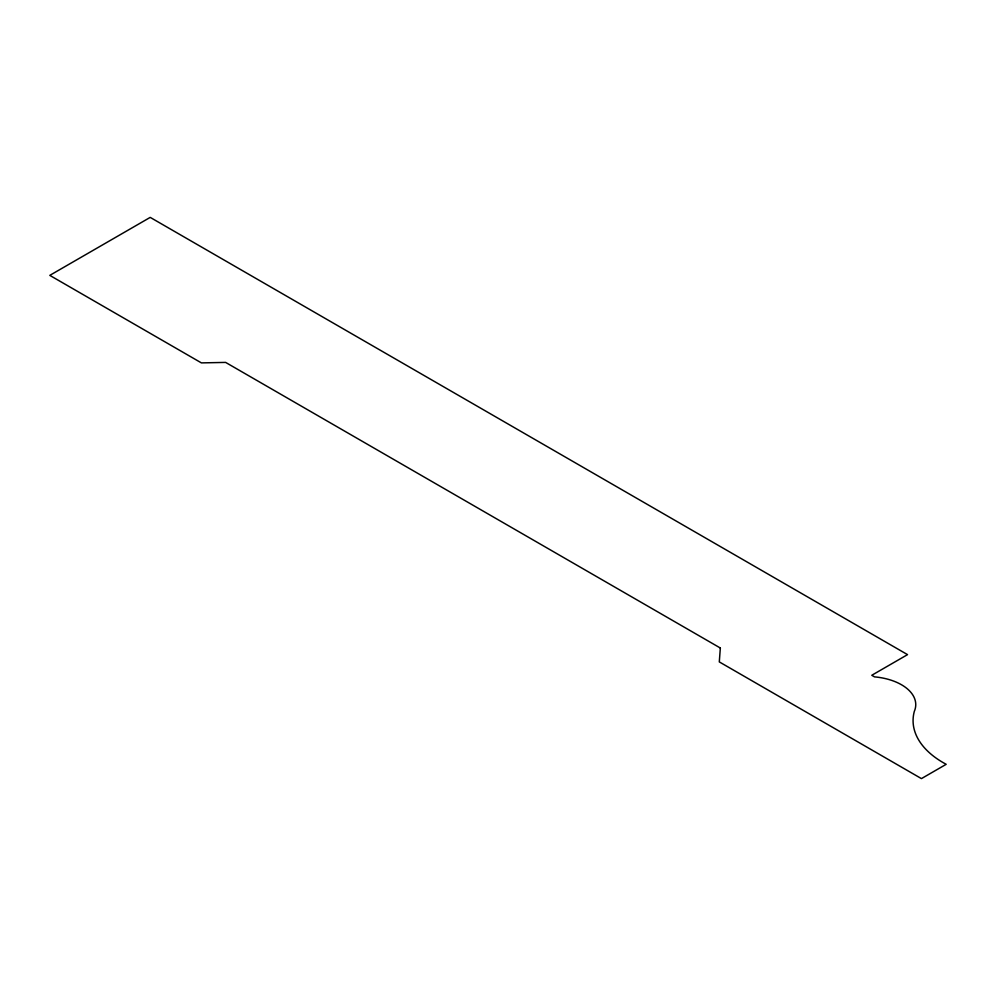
<?xml version="1.0" encoding="UTF-8"?>
<svg xmlns="http://www.w3.org/2000/svg" width="996" height="996" viewBox="0 0 996 996"><rect width="100%" height="100%" fill="white"/><g stroke="black" fill="none" stroke-linecap="round" stroke-linejoin="round"><path stroke-width="1.49" d="M720.332 648.023L719.299 661.904L921.437 778.611L946.2 764.306A102.986 59.461 0 0 1 914.34 711.331A48.617 28.075 0 0 0 874.525 676.869L871.774 675.276L907.543 654.633L150.209 217.389L49.8 275.369L201.404 362.893L225.619 362.407L720.332 648.023"/></g></svg>
